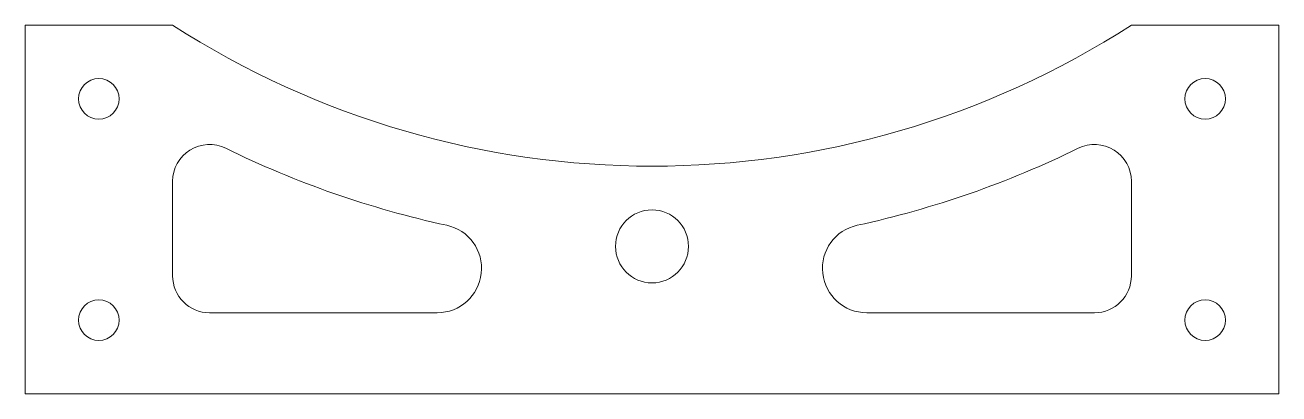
# Model space of a CAD drawing. Header units: millimetres. Extents: x -85 to 85, y 0 to 50.
import ezdxf

# ---------------------------------------------------------------- set-up
doc = ezdxf.new("R2010")
doc.units = ezdxf.units.MM

msp = doc.modelspace()

# ---------------------------------------------------------------- linework, layer by layer
at = {"color": 7, "linetype": 'Continuous', "lineweight": 15}
for p, q in [((-65, 50), (-85, 50)), ((-85, 50), (-85, 0)), ((85, 50), (65, 50)), ((85, 0), (85, 50)), ((-65, 28.82), (-65, 16)), ((65, 16), (65, 28.82)), ((-60, 11), (-29.11, 11)), ((29.11, 11), (60, 11)), ((-85, 0), (85, 0))]:
    msp.add_line(p, q, dxfattribs=at)
for centre, radius in [((-75, 40), 2.75), ((75, 40), 2.75), ((0, 20), 4.95), ((-75, 10), 2.75), ((75, 10), 2.75)]:
    msp.add_circle(centre, radius, dxfattribs=at)
for centre, radius, start, end in [((0, 150.87), 120, 237.2028, 302.7972), ((-60, 28.82), 5, 63.821, 180), ((0, 150.87), 131, 243.821, 257.7314), ((0, 150.87), 131, 282.2686, 296.179), ((60, 28.82), 5, 0, 116.179), ((-29.11, 17), 6, 270, 77.7314), ((29.11, 17), 6, 102.2686, 270), ((-60, 16), 5, 180, 270), ((60, 16), 5, 270, 0)]:
    msp.add_arc(centre, radius, start, end, dxfattribs=at)

doc.saveas('drawing.dxf')
